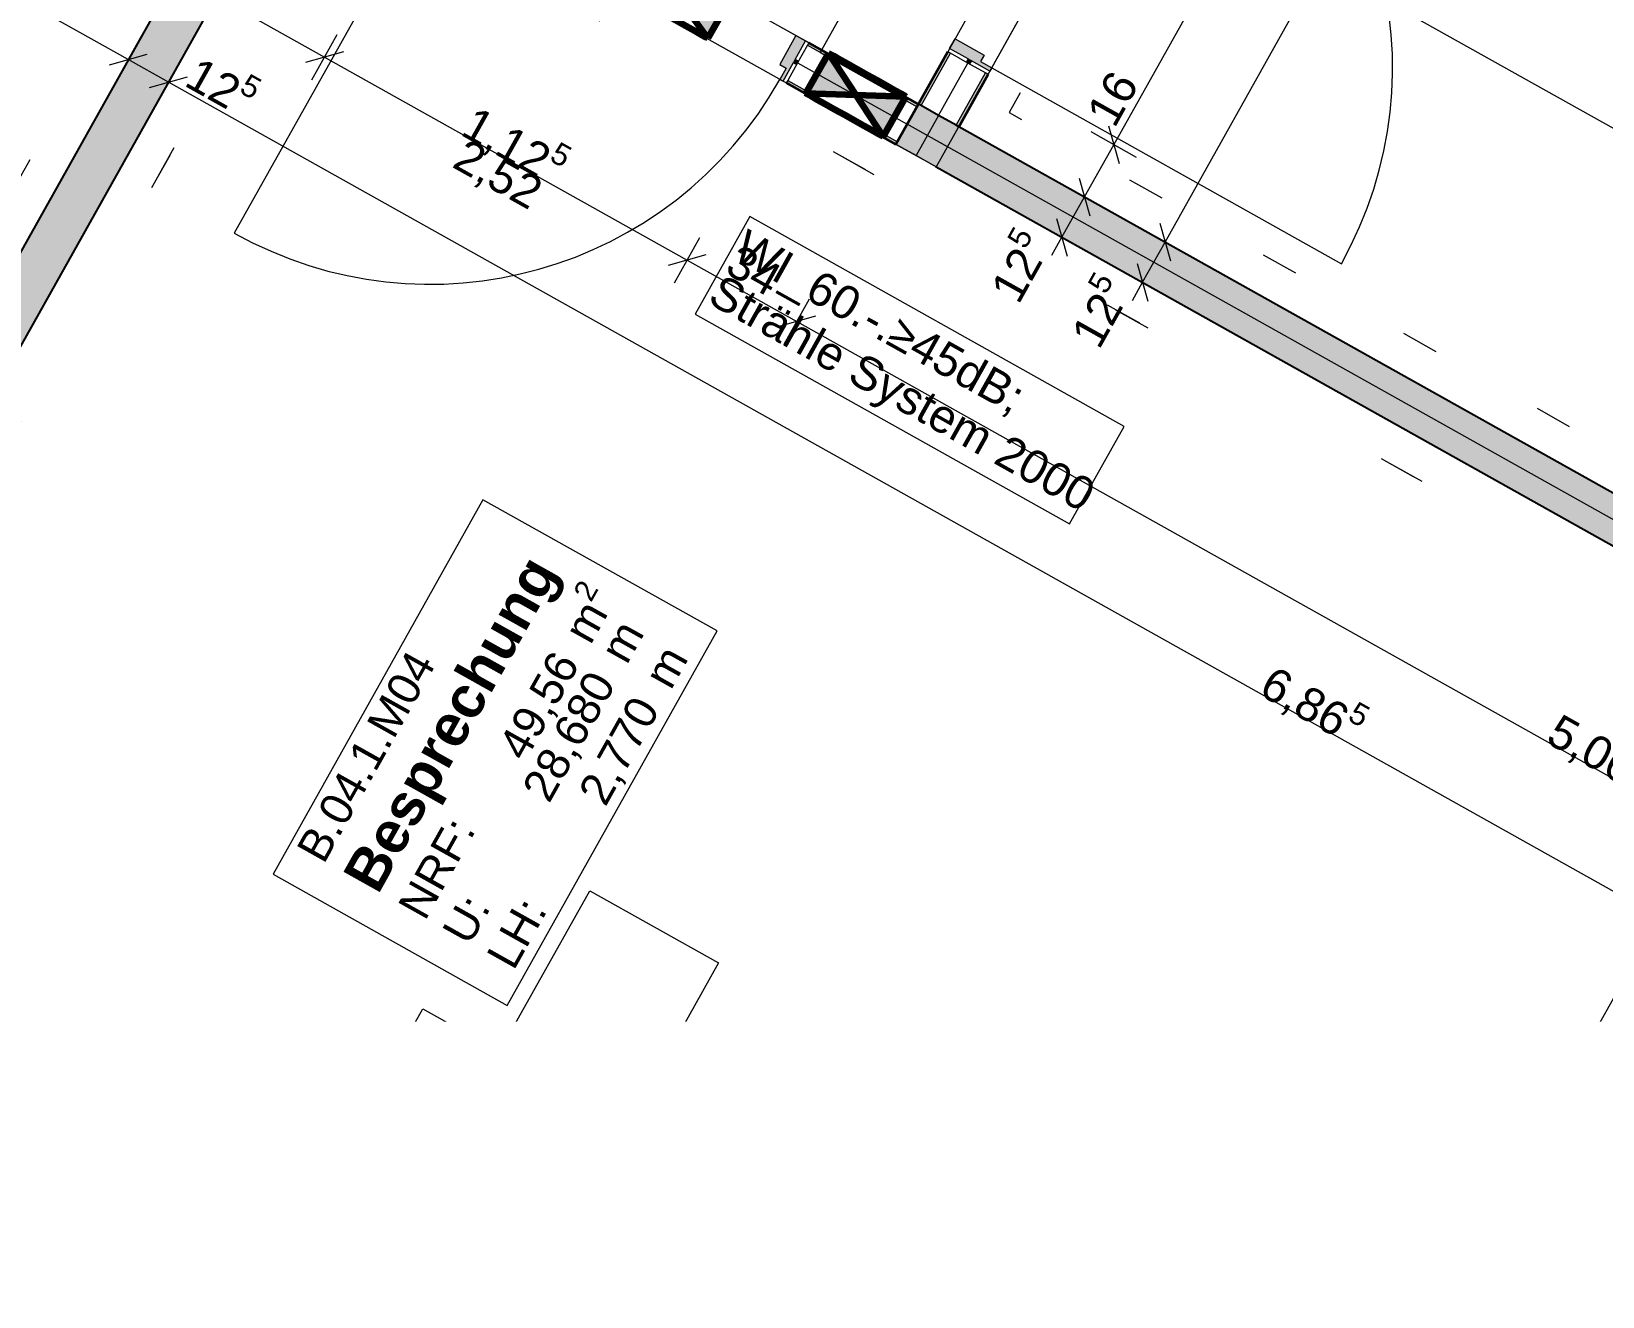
# Model space of a CAD drawing. Header units: metres. Extents: x -36 to 59, y 39 to 183.
# Drawn here: x -14.42 to -10.167, y 115.541 to 118.966 of the extents above; entities that cross this region are included whole.
import ezdxf

# ---------------------------------------------------------------- set-up
doc = ezdxf.new("R2010")
doc.units = ezdxf.units.M
doc.header["$MEASUREMENT"] = 0
for name, pattern in [('Punktlinie_ eng', [0.00075, 0, -0.00075]), ('Strichlinie-über-Schnitt', [0.0023, 0.0008, -0.0015]), ('Strichpunktlinie', [0.006703, 0.003528, -0.001764, 0, -0.001411]), ('Wipeout_Contour', [1, 0, -1])]:
    doc.linetypes.add(name, pattern=pattern)
for name, color, linetype in [('00  Raster', 7, 'Continuous'), ('10  Treppen + Rampen', 7, 'Continuous'), ('20  Decke Abhangdecke', 7, 'Continuous'), ('20  Wand Leichtbau', 7, 'Continuous'), ('40  Bemaßung 1_ 50 AUSBAU', 7, 'Continuous'), ('40 Text Ausbau 1_50', 7, 'Continuous'), ('50 NUF - Raumstempel MIETERAUSBAU', 7, 'Continuous'), ('BAE-SUD-Text', 7, 'Continuous'), ('Neubau_20  Boden Aufbauten', 7, 'Continuous'), ('Neubau_20  Decke Abhangdecke', 7, 'Continuous'), ('Neubau_20  Möbel', 7, 'Continuous'), ('Neubau_20  Wand Leichtbau', 7, 'Continuous'), ('Neubau_20 Wand Leichtbau MIETERAUSBAU', 7, 'Continuous'), ('Neubau_20 Wand Leichtbau MIETERAUSBAU_Schnittschraffur', 7, 'Continuous'), ('Neubau_20 Wand Leichtbau MIETERAUSBAU_Tür', 7, 'Continuous'), ('Neubau_50 NUF - Raumstempel MIETERAUSBAU', 7, 'Continuous')]:
    doc.layers.add(name, color=color, linetype=linetype)
doc.styles.add('ERSTELLTER_STIL_1', font='')
doc.styles.add('ERSTELLTER_STIL_2', font='')
doc.styles.get('ERSTELLTER_STIL_1').set_extended_font_data('Arial')
doc.styles.get('ERSTELLTER_STIL_2').set_extended_font_data('Arial', bold=True)

# ---------------------------------------------------------------- blocks, each defined once
blk = doc.blocks.new('*X56', base_point=(-0.1628, 98.0075))
at = {"layer": 'Neubau_20 Wand Leichtbau MIETERAUSBAU_Schnittschraffur', "linetype": 'Continuous', "lineweight": 13, "true_color": 0x000100}
blk.add_hatch(color=98, dxfattribs=at).paths.add_polyline_path([(-11.9168, 118.7123), (-11.9098, 118.7084), (-11.8304, 118.8502), (-11.8373, 118.8541)])
blk = doc.blocks.new('*X57', base_point=(-0.1628, 98.0075))
at = {"layer": 'Neubau_20 Wand Leichtbau MIETERAUSBAU_Schnittschraffur', "linetype": 'Continuous', "lineweight": 13, "true_color": 0x000100}
blk.add_hatch(color=98, dxfattribs=at).paths.add_polyline_path([(-11.9394, 118.9113), (-12.0188, 118.7695), (-12.0119, 118.7656), (-11.9324, 118.9074)])
blk = doc.blocks.new('*X65', base_point=(-0.1628, 98.0075))
at = {"layer": 'Neubau_20 Wand Leichtbau MIETERAUSBAU_Schnittschraffur', "linetype": 'Continuous', "lineweight": 13, "true_color": 0x000100}
blk.add_hatch(color=98, dxfattribs=at).paths.add_polyline_path([(-12.3727, 118.8337), (-12.3766, 118.8267), (-12.0799, 118.6605), (-12.076, 118.6675)])
blk = doc.blocks.new('*X67', base_point=(-0.1628, 98.0075))
at = {"layer": 'Neubau_20 Wand Leichtbau MIETERAUSBAU_Schnittschraffur', "linetype": 'Continuous', "lineweight": 13, "true_color": 0x000100}
blk.add_hatch(color=98, dxfattribs=at).paths.add_polyline_path([(-12.3155, 118.9358), (-12.3194, 118.9288), (-12.0227, 118.7625), (-12.0188, 118.7695)])

msp = doc.modelspace()

# ---------------------------------------------------------------- hatches: boundary and pattern name
at = {"layer": '10  Treppen + Rampen', "linetype": 'Continuous', "lineweight": 0, "ltscale": 1000, "true_color": 0x000000}
for points in [[(-12.528, 119.0566), (-12.6764, 119.0681), (-12.5891, 118.9476)], [(-12.1882, 118.7946), (-12.2623, 118.9078), (-12.3234, 118.7987)], [(-12.053, 118.7905), (-12.1882, 118.7946), (-12.1141, 118.6814)]]:
    msp.add_hatch(color=18, dxfattribs=at).paths.add_polyline_path(points)
at = {"layer": 'Neubau_20 Wand Leichtbau MIETERAUSBAU_Schnittschraffur', "linetype": 'Continuous', "lineweight": 18}
for points in [[(-16.7847, 113.9461), (-13.6503, 119.5404), (-13.6982, 119.7105), (-16.8938, 114.0072)], [(-12.0188, 118.7695), (-12.0799, 118.6605), (-12.073, 118.6566), (-12.0119, 118.7656)], [(-12.0119, 118.7656), (-12.073, 118.6566), (-12.0254, 118.6299), (-11.9643, 118.739)], [(-11.9643, 118.739), (-12.0254, 118.6299), (-11.9779, 118.6033), (-11.9168, 118.7123)], [(-11.9779, 118.6033), (-11.9709, 118.5994), (-11.9098, 118.7084), (-11.9168, 118.7123)], [(-11.9098, 118.7084), (-11.9709, 118.5994), (-7.6608, 116.1855), (-7.6303, 116.24), (-7.5997, 116.2946)]]:
    msp.add_hatch(color=9, dxfattribs=at).paths.add_polyline_path(points)
at = {"layer": 'Neubau_20 Wand Leichtbau MIETERAUSBAU_Schnittschraffur', "linetype": 'Continuous', "lineweight": 0, "true_color": 0xffffff}
for points in [[(-12.3504, 118.9553), (-12.3944, 118.8768), (-12.3769, 118.867), (-12.394, 118.8365), (-12.3853, 118.8316), (-12.3572, 118.8818), (-12.3523, 118.8905), (-12.3242, 118.9406)], [(-12.3155, 118.9358), (-12.3194, 118.9288), (-12.0227, 118.7625), (-12.0188, 118.7695)], [(-11.9199, 118.9462), (-11.9345, 118.92), (-11.8844, 118.8919), (-11.8756, 118.887), (-11.8255, 118.8589), (-11.8206, 118.8676), (-11.8511, 118.8847), (-11.8413, 118.9022)], [(-12.3523, 118.8905), (-12.3572, 118.8818), (-12.3485, 118.8769), (-12.3436, 118.8856)], [(-11.9394, 118.9113), (-12.0188, 118.7695), (-12.0119, 118.7656), (-11.9324, 118.9074)], [(-11.8844, 118.8919), (-11.8892, 118.8832), (-11.8805, 118.8783), (-11.8756, 118.887)], [(-12.3727, 118.8337), (-12.3766, 118.8267), (-12.0799, 118.6605), (-12.076, 118.6675)], [(-11.9168, 118.7123), (-11.9098, 118.7084), (-11.8304, 118.8502), (-11.8373, 118.8541)]]:
    msp.add_hatch(color=7, dxfattribs=at).paths.add_polyline_path(points)

# ---------------------------------------------------------------- linework, layer by layer
at = {"layer": '00  Raster', "color": 5, "linetype": 'Strichpunktlinie', "lineweight": 13, "ltscale": 1000}
msp.add_line((-2.9468, 113.6148), (-22.5923, 124.6222), dxfattribs=at)
at = {"layer": '20  Decke Abhangdecke', "color": 7, "linetype": 'Strichlinie-über-Schnitt', "lineweight": 13, "ltscale": 1000, "flags": 128}
msp.add_lwpolyline([(-13.5095, 119.7915), (-8.4514, 128.8191), (-6.881, 127.9392), (-8.6889, 124.7127), (-11.9392, 118.9117)], close=True, dxfattribs=at)
at = {"layer": '20  Wand Leichtbau', "color": 7, "linetype": 'Strichlinie-über-Schnitt', "lineweight": 18, "ltscale": 1000, "flags": 128}
for points in [[(-6.8241, 128.0409), (-12.0494, 118.715)], [(-11.9403, 118.6539), (-6.715, 127.9798)], [(-11.9403, 118.6539), (-12.0494, 118.715)]]:
    msp.add_lwpolyline(points, dxfattribs=at)
at = {"layer": '40  Bemaßung 1_ 50 AUSBAU', "color": 7, "linetype": 'Continuous', "lineweight": 13, "ltscale": 1000}
for p, q in [((-11.3513, 118.396), (-7.8993, 124.5569)), ((-11.4902, 118.6596), (-10.9403, 119.641)), ((-7.1788, 117.0457), (-11.4885, 119.4604)), ((-14.158, 118.8899), (-14.4851, 119.0732)), ((-13.9195, 119.0609), (-13.6267, 118.8969)), ((-14.1236, 118.9512), (-14.1924, 118.8286)), ((-13.661, 118.8356), (-13.5923, 118.9583)), ((-14.209, 118.8755), (-14.107, 118.9043)), ((-14.0489, 118.8288), (-14.158, 118.8899)), ((-14.0146, 118.8901), (-14.0833, 118.7675)), ((-13.5756, 118.9113), (-13.6777, 118.8825)), ((-13.6267, 118.8969), (-12.6451, 118.3472)), ((-14.1, 118.8144), (-13.9979, 118.8432)), ((-8.0599, 115.4731), (-14.0489, 118.8288)), ((-11.5046, 118.7106), (-11.4758, 118.6085)), ((-11.4288, 118.6252), (-11.5515, 118.694)), ((-11.5694, 118.5182), (-11.4902, 118.6596)), ((-11.508, 118.4839), (-11.6307, 118.5526)), ((-11.5838, 118.5693), (-11.555, 118.4672)), ((-11.6305, 118.4092), (-11.5694, 118.5182)), ((-11.6449, 118.4602), (-11.6161, 118.3581)), ((-12.6795, 118.2858), (-12.6108, 118.4085)), ((-11.5691, 118.3748), (-11.6918, 118.4436)), ((-11.658, 118.3601), (-11.6305, 118.4092)), ((-11.2899, 118.3617), (-11.4126, 118.4304)), ((-11.3657, 118.4471), (-11.3369, 118.345)), ((-11.4124, 118.287), (-11.3513, 118.396)), ((-12.5941, 118.3616), (-12.6962, 118.3328)), ((-12.6451, 118.3472), (-12.3484, 118.181)), ((-11.351, 118.2526), (-11.4737, 118.3214)), ((-11.4268, 118.338), (-11.398, 118.2359)), ((-11.4399, 118.2379), (-11.4124, 118.287)), ((-12.3828, 118.1197), (-12.3141, 118.2424)), ((-12.2974, 118.1954), (-12.3995, 118.1666)), ((-12.3484, 118.181), (-7.9293, 115.7061)), ((-12.7567, 111.672), (-9.6157, 117.2804))]:
    msp.add_line(p, q, dxfattribs=at)
at = {"layer": '40 Text Ausbau 1_50', "color": 7, "linetype": 'Continuous', "lineweight": 13, "ltscale": 1000}
for p, q in [((-12.4754, 118.4649), (-12.6234, 118.2007)), ((-11.4616, 117.8969), (-12.4754, 118.4649)), ((-12.6234, 118.2007), (-11.6096, 117.6327)), ((-11.6096, 117.6327), (-11.4616, 117.8969))]:
    msp.add_line(p, q, dxfattribs=at)
at = {"layer": 'BAE-SUD-Text', "color": 7, "linetype": 'Continuous', "lineweight": 100, "ltscale": 1000}
for p, q in [((-12.5891, 118.9476), (-12.7636, 119.1886)), ((-12.528, 119.0566), (-12.5891, 118.9476)), ((-12.2623, 118.9078), (-12.3234, 118.7987)), ((-12.1141, 118.6814), (-12.2623, 118.9078)), ((-12.3234, 118.7987), (-12.053, 118.7905)), ((-12.053, 118.7905), (-12.1141, 118.6814))]:
    msp.add_line(p, q, dxfattribs=at)
at = {"layer": 'BAE-SUD-Text', "color": 7, "linetype": 'Continuous', "lineweight": 100, "ltscale": 1000, "flags": 128}
for points in [[(-12.5891, 118.9476), (-12.5931, 118.9498), (-12.6049, 118.9564), (-12.6236, 118.9669), (-12.648, 118.9806), (-12.6764, 118.9965), (-12.7069, 119.0136), (-12.7374, 119.0307), (-12.7658, 119.0466), (-12.7902, 119.0602), (-12.8089, 119.0707), (-12.8207, 119.0773), (-12.8247, 119.0796)], [(-12.2623, 118.9078), (-12.2588, 118.9058), (-12.2483, 118.8999), (-12.2317, 118.8906), (-12.21, 118.8784), (-12.1848, 118.8643), (-12.1577, 118.8491), (-12.1306, 118.8339), (-12.1053, 118.8198), (-12.0836, 118.8076), (-12.067, 118.7983), (-12.0565, 118.7925), (-12.053, 118.7905)], [(-12.1141, 118.6814), (-12.1176, 118.6834), (-12.1281, 118.6893), (-12.1447, 118.6986), (-12.1664, 118.7107), (-12.1917, 118.7249), (-12.2188, 118.7401), (-12.2459, 118.7552), (-12.2711, 118.7694), (-12.2928, 118.7815), (-12.3094, 118.7909), (-12.3199, 118.7967), (-12.3234, 118.7987)]]:
    msp.add_lwpolyline(points, dxfattribs=at)
at = {"layer": 'Neubau_20  Boden Aufbauten', "color": 253, "linetype": 'Continuous', "lineweight": 18, "ltscale": 1000, "true_color": 0x9f9f9f, "flags": 128}
msp.add_lwpolyline([(-2.0813, 139.5743), (-13.3275, 119.5028), (-12.2806, 118.9162), (8.7478, 156.4465), (7.7009, 157.0331), (7.4392, 157.1797), (6.8527, 156.1329), (7.1144, 155.9862)], close=True, dxfattribs=at)
at = {"layer": 'Neubau_20  Boden Aufbauten', "color": 7, "linetype": 'Continuous', "lineweight": 13, "ltscale": 1000, "flags": 128}
for points in [[(-8.4398, 124.9015), (-11.9709, 118.5994), (-13.7593, 119.6014), (-13.6982, 119.7105), (-13.3275, 119.5028), (-8.096, 128.8395)], [(-8.7945, 125.1379), (-12.2845, 118.9092), (-12.0228, 118.7625), (-8.5488, 124.9626)]]:
    msp.add_lwpolyline(points, dxfattribs=at)
at = {"layer": 'Neubau_20  Decke Abhangdecke', "color": 7, "linetype": 'Punktlinie_ eng', "lineweight": 13, "ltscale": 1000, "flags": 128}
for points in [[(-8.507, 124.7815), (-11.9098, 118.7084), (-7.6128, 116.3019), (-7.5387, 116.4341), (-7.1636, 116.2239), (-4.7342, 120.5597), (-5.1093, 120.7699), (-4.8992, 121.145), (-4.524, 120.9348), (-3.786, 122.2521), (-8.4581, 124.8688)], [(-7.6516, 116.4372), (-11.7737, 118.7468), (-8.4198, 124.7327), (-4.2977, 122.4231)], [(-8.4198, 124.7327), (-11.7737, 118.7468), (-7.6516, 116.4372), (-4.2977, 122.4231)], [(-20.6835, 116.2452), (-20.7323, 116.158), (-20.6451, 116.1091), (-16.8938, 114.0072), (-16.8449, 114.0945), (-12.5312, 121.7933), (-12.4823, 121.8806), (-12.5696, 121.9294), (-16.2336, 123.9824), (-16.3209, 124.0313)], [(-16.2825, 123.8952), (-20.5962, 116.1963), (-16.9321, 114.1433), (-13.97, 119.43), (-14.4847, 119.7184), (-14.1767, 120.268), (-13.662, 119.9796), (-12.6184, 121.8422)], [(-16.9321, 114.1433), (-20.5962, 116.1963), (-16.2825, 123.8952), (-12.6184, 121.8422), (-13.662, 119.9796), (-14.1767, 120.268), (-14.4847, 119.7184), (-13.97, 119.43)], [(-13.5095, 119.7915), (-13.5892, 119.6494), (-12.0188, 118.7695), (-11.9392, 118.9117)], [(-13.6503, 119.5403), (-16.7847, 113.9461), (-15.1708, 113.0418), (-10.896, 110.6467), (-10.4337, 110.3876), (-7.3738, 115.8488), (-7.7489, 116.059), (-7.6739, 116.1928), (-11.9709, 118.5994), (-12.0799, 118.6605)], [(-16.6486, 113.9845), (-10.8472, 110.7339), (-7.8105, 116.1537), (-13.6119, 119.4042)], [(-10.8472, 110.7339), (-16.6486, 113.9845), (-13.6119, 119.4042), (-7.8105, 116.1537)]]:
    msp.add_lwpolyline(points, close=True, dxfattribs=at)
at = {"layer": 'Neubau_20  Möbel', "color": 7, "linetype": 'Continuous', "lineweight": 13, "ltscale": 1000, "flags": 128}
for points in [[(-12.7897, 116.0341), (-13.1386, 116.2297), (-12.9088, 116.6397), (-12.5598, 116.4441)], [(-14.045, 115.0984), (-13.3604, 116.3196), (-10.3074, 114.6082), (-10.9919, 113.387)], [(-12.0264, 115.6062), (-12.3753, 115.8018), (-12.1455, 116.2118), (-11.7966, 116.0162)], [(-11.2631, 115.1784), (-11.612, 115.374), (-11.3822, 115.784), (-11.0333, 115.5884)]]:
    msp.add_lwpolyline(points, close=True, dxfattribs=at)
at = {"layer": 'Neubau_20  Wand Leichtbau', "color": 7, "linetype": 'Strichlinie-über-Schnitt', "lineweight": 18, "ltscale": 1000, "flags": 128}
for points in [[(-11.9643, 118.739), (-13.5892, 119.6494)], [(-13.6503, 119.5403), (-12.0254, 118.6299)], [(-11.9643, 118.739), (-12.0254, 118.6299)]]:
    msp.add_lwpolyline(points, dxfattribs=at)
at = {"layer": 'Neubau_20 Wand Leichtbau MIETERAUSBAU', "color": 7, "linetype": 'Continuous', "lineweight": 13, "ltscale": 1000}
for p, q in [((-12.3194, 118.9288), (-12.346, 118.8812)), ((-12.3155, 118.9358), (-12.3194, 118.9288)), ((-12.3194, 118.9288), (-12.0227, 118.7625)), ((-12.346, 118.8812), (-12.3727, 118.8337)), ((-12.346, 118.8812), (-12.0494, 118.715)), ((-12.0119, 118.7656), (-11.9324, 118.9074)), ((-11.9643, 118.739), (-11.8849, 118.8807)), ((-11.9324, 118.9074), (-11.9394, 118.9113)), ((-11.8849, 118.8807), (-11.9324, 118.9074)), ((-11.8373, 118.8541), (-11.8849, 118.8807)), ((-12.3727, 118.8337), (-12.3766, 118.8267)), ((-12.3727, 118.8337), (-12.076, 118.6675)), ((-11.9168, 118.7123), (-11.8373, 118.8541)), ((-11.8304, 118.8502), (-11.8373, 118.8541))]:
    msp.add_line(p, q, dxfattribs=at)
at = {"layer": 'Neubau_20 Wand Leichtbau MIETERAUSBAU', "color": 7, "linetype": 'Continuous', "lineweight": 35, "ltscale": 1000}
msp.add_line((-12.0188, 118.7695), (-12.0799, 118.6605), dxfattribs=at)
at = {"layer": 'Neubau_20 Wand Leichtbau MIETERAUSBAU', "color": 7, "linetype": 'Continuous', "lineweight": 25, "ltscale": 1000}
for p, q in [((-12.0119, 118.7656), (-12.0188, 118.7695)), ((-12.0119, 118.7656), (-12.0188, 118.7695)), ((-11.9643, 118.739), (-12.0119, 118.7656)), ((-11.9643, 118.739), (-12.0119, 118.7656)), ((-11.9168, 118.7123), (-11.9643, 118.739)), ((-11.9168, 118.7123), (-11.9643, 118.739)), ((-11.9098, 118.7084), (-11.9168, 118.7123)), ((-11.9098, 118.7084), (-11.9168, 118.7123))]:
    msp.add_line(p, q, dxfattribs=at)
at = {"layer": 'Neubau_20 Wand Leichtbau MIETERAUSBAU', "color": 7, "linetype": 'Continuous', "lineweight": 25, "ltscale": 1000, "flags": 128}
for points in [[(-13.6982, 119.7105), (-16.8938, 114.0072)], [(-16.7847, 113.9461), (-13.6503, 119.5404)], [(-7.5997, 116.2946), (-11.9098, 118.7084)], [(-11.9709, 118.5994), (-7.6608, 116.1855)]]:
    msp.add_lwpolyline(points, dxfattribs=at)
at = {"layer": 'Neubau_20 Wand Leichtbau MIETERAUSBAU', "color": 7, "linetype": 'Continuous', "lineweight": 35, "ltscale": 1000, "flags": 128}
for points in [[(-12.0188, 118.7695), (-12.3155, 118.9358)], [(-11.9394, 118.9113), (-12.0799, 118.6605)], [(-11.9098, 118.7084), (-11.8304, 118.8502)], [(-12.3766, 118.8267), (-12.0799, 118.6605)]]:
    msp.add_lwpolyline(points, dxfattribs=at)
at = {"layer": 'Neubau_20 Wand Leichtbau MIETERAUSBAU', "color": 7, "linetype": 'Continuous', "lineweight": 13, "ltscale": 1000, "flags": 128}
for points in [[(-12.0494, 118.715), (-12.0227, 118.7625)], [(-12.0227, 118.7625), (-12.0188, 118.7695)], [(-12.076, 118.6675), (-12.0494, 118.715)], [(-12.0799, 118.6605), (-12.076, 118.6675)], [(-12.073, 118.6566), (-12.0799, 118.6605)], [(-12.0254, 118.6299), (-12.073, 118.6566)], [(-11.9779, 118.6033), (-12.0254, 118.6299)], [(-11.9709, 118.5994), (-11.9779, 118.6033)]]:
    msp.add_lwpolyline(points, dxfattribs=at)
at = {"layer": 'Neubau_20 Wand Leichtbau MIETERAUSBAU', "color": 7, "linetype": 'Continuous', "lineweight": 25, "ltscale": 1000}
msp.add_point((-11.9709, 118.5994), dxfattribs=at)
msp.add_point((-11.9709, 118.5994), dxfattribs=at)
at = {"layer": 'Neubau_20 Wand Leichtbau MIETERAUSBAU_Tür', "color": 7, "linetype": 'Continuous', "lineweight": 18, "ltscale": 1000}
for p, q in [((-13.3406, 119.3668), (-13.8709, 118.4203)), ((-12.3504, 118.9553), (-12.3944, 118.8768)), ((-12.3523, 118.8905), (-12.3242, 118.9406)), ((-12.3242, 118.9406), (-12.3504, 118.9553)), ((-11.9345, 118.92), (-11.9199, 118.9462)), ((-11.8844, 118.8919), (-11.9345, 118.92)), ((-11.9199, 118.9462), (-11.8413, 118.9022)), ((-12.3944, 118.8768), (-12.3769, 118.867)), ((-12.3853, 118.8316), (-12.3572, 118.8818)), ((-12.3523, 118.8905), (-12.3572, 118.8818)), ((-12.3436, 118.8856), (-12.3572, 118.8818)), ((-12.3572, 118.8818), (-12.3485, 118.8769)), ((-12.3436, 118.8856), (-12.3523, 118.8905)), ((-12.3485, 118.8769), (-12.3523, 118.8905)), ((-12.3485, 118.8769), (-12.3436, 118.8856)), ((-11.8892, 118.8832), (-11.8844, 118.8919)), ((-11.8892, 118.8832), (-11.8756, 118.887)), ((-11.8805, 118.8783), (-11.8892, 118.8832)), ((-11.8844, 118.8919), (-11.8756, 118.887)), ((-11.8805, 118.8783), (-11.8844, 118.8919)), ((-11.8756, 118.887), (-11.8805, 118.8783)), ((-11.8255, 118.8589), (-11.8756, 118.887)), ((-11.8413, 118.9022), (-11.8511, 118.8847)), ((-11.8511, 118.8847), (-11.8206, 118.8676)), ((-12.3769, 118.867), (-12.394, 118.8365)), ((-12.394, 118.8365), (-12.3853, 118.8316)), ((-11.8206, 118.8676), (-11.8255, 118.8589)), ((-11.8206, 118.8676), (-10.874, 118.3373))]:
    msp.add_line(p, q, dxfattribs=at)
at = {"layer": 'Neubau_20 Wand Leichtbau MIETERAUSBAU_Tür', "color": 7, "linetype": 'Continuous', "lineweight": 13, "ltscale": 1000}
for p, q in [((-12.3194, 118.9288), (-12.346, 118.8812)), ((-12.3194, 118.9288), (-12.346, 118.8812)), ((-12.3155, 118.9358), (-12.3194, 118.9288)), ((-12.3155, 118.9358), (-12.3194, 118.9288)), ((-12.346, 118.8812), (-12.3727, 118.8337)), ((-12.346, 118.8812), (-12.3727, 118.8337)), ((-11.9324, 118.9074), (-11.9394, 118.9113)), ((-11.9324, 118.9074), (-11.9394, 118.9113)), ((-11.8849, 118.8807), (-11.9324, 118.9074)), ((-11.8849, 118.8807), (-11.9324, 118.9074)), ((-11.8373, 118.8541), (-11.8849, 118.8807)), ((-11.8373, 118.8541), (-11.8849, 118.8807)), ((-12.3727, 118.8337), (-12.3766, 118.8267)), ((-12.3727, 118.8337), (-12.3766, 118.8267)), ((-11.8304, 118.8502), (-11.8373, 118.8541)), ((-11.8304, 118.8502), (-11.8373, 118.8541))]:
    msp.add_line(p, q, dxfattribs=at)
for centre, start, end in [((-11.8206, 118.8676), 330.738, 60.738), ((-13.3406, 119.3668), 240.7372, 330.7372)]:
    msp.add_arc(centre, 1.085, start, end, dxfattribs=at)
at = {"layer": 'Neubau_50 NUF - Raumstempel MIETERAUSBAU', "color": 7, "linetype": 'Continuous', "lineweight": 13, "ltscale": 1000}
for p, q in [((-13.1979, 117.6983), (-13.766, 116.6845)), ((-12.5639, 117.3431), (-13.1979, 117.6983)), ((-13.1319, 116.3292), (-12.5639, 117.3431)), ((-13.766, 116.6845), (-13.1319, 116.3292))]:
    msp.add_line(p, q, dxfattribs=at)

# ---------------------------------------------------------------- block references
at = {"layer": '10  Treppen + Rampen', "color": 7, "linetype": 'Continuous', "lineweight": 13, "ltscale": 1000}
for name in ['*X67', '*X57', '*X65', '*X56']:
    msp.add_blockref(name, (-0.1628, 98.0075), dxfattribs=at)

# ---------------------------------------------------------------- texts
at = {"layer": '40  Bemaßung 1_ 50 AUSBAU', "color": 7, "linetype": 'Continuous', "lineweight": 13, "char_height": 0.09, "attachment_point": 7, "style": 'ERSTELLTER_STIL_1'}
for s, insert, rotation in [('\\A1;{\\pql;\\fArial|b0|i0|c0|p38;12\\fArial|b0|i0|c0|p38;\\A1{\\H.66x;\\S5^  ;}}', (-14.023, 118.7984), 330.738), ('\\A1;{\\pql;\\fArial|b0|i0|c0|p38;1,12\\fArial|b0|i0|c0|p38;\\A1{\\H.66x;\\S5^  ;}}', (-13.2748, 118.6651), 330.7488), ('\\A1;{\\pql;\\fArial|b0|i0|c0|p38;12\\fArial|b0|i0|c0|p38;\\A1{\\H.66x;\\S5^  ;}}', (-11.7255, 118.2112), 60.738), ('\\A1;{\\pql;\\fArial|b0|i0|c0|p38;12\\fArial|b0|i0|c0|p38;\\A1{\\H.66x;\\S5^  ;}}', (-11.5074, 118.089), 60.738), ('\\A1;{\\pql;\\fArial|b0|i0|c0|p38;6,86\\fArial|b0|i0|c0|p38;\\A1{\\H.66x;\\S5^  ;}}', (-11.1141, 117.1497), 330.738), ('\\A1;{\\pql;\\fArial|b0|i0|c0|p38;5,06\\fArial|b0|i0|c0|p38;\\A1{\\H.66x;\\S5^  ;}}', (-10.3374, 117.02), 330.7488)]:
    msp.add_mtext(s, dxfattribs=dict(at, insert=insert, rotation=rotation))
for s, insert, width, rotation in [('\\A1;{\\pql;\\fArial|b0|i0|c0|p38;16}', (-11.4875, 118.7011), 0.136595, 60.738), ('\\A1;{\\pql;\\fArial|b0|i0|c0|p38;2,52}', (-13.2931, 118.5863), 0.239452, 330.7488), ('\\A1;{\\pql;\\fArial|b0|i0|c0|p38;34}', (-12.5476, 118.3132), 0.136595, 330.7488)]:
    msp.add_mtext(s, dxfattribs=dict(at, insert=insert, width=width, rotation=rotation))
at = {"layer": '40 Text Ausbau 1_50', "color": 7, "linetype": 'Continuous', "lineweight": 13, "insert": (-12.4816, 118.4334), "char_height": 0.09, "attachment_point": 1, "rotation": 330.7372, "line_spacing_factor": 0.928375, "style": 'ERSTELLTER_STIL_1'}
msp.add_mtext('\\A1;{\\pql;\\fArial|b0|i0|c0|p38;WI_60.-.≥45dB\\fArial|b0|i0|c0|p38;; \\P\\pql;\\fArial|b0|i0|c0|p38;Strähle System 2000}', dxfattribs=at)
at = {"layer": '50 NUF - Raumstempel MIETERAUSBAU', "color": 7, "linetype": 'Continuous', "lineweight": 18, "attachment_point": 1, "rotation": 60.738}
for s, insert, char_height, style in [('\\A1;{\\pqj;\\pt0;\\fArial|b1|i0|c0|p38;Besprechung}', (-13.5804, 116.6818), 0.1125, 'ERSTELLTER_STIL_2'), ('\\A1;{\\pql;\\pt0,0.1;\\fArial|b0|i0|c0|p38;49,56\\fArial|b0|i0|c0|p38;\\A1{\\H.66x;\\S^  ;}\\fArial|b0|i0|c0|p38; m\\fArial|b0|i0|c0|p38;\\A1{\\H.66x;\\S2^  ;}}', (-13.1825, 117.042), 0.0875, 'ERSTELLTER_STIL_1'), ('\\A1;{\\pql;\\pt0,0.1;\\fArial|b0|i0|c0|p38;28,680\\fArial|b0|i0|c0|p38;\\A1{\\H.66x;\\S^  ;}\\fArial|b0|i0|c0|p38; m\\fArial|b0|i0|c0|p38;\\A1{\\H.66x;\\S^  ;}}', (-13.0952, 116.9165), 0.0875, 'ERSTELLTER_STIL_1'), ('\\A1;{\\pql;\\pt0;\\fArial|b0|i0|c0|p38;B.04.1.M04}', (-13.7053, 116.7518), 0.0875, 'ERSTELLTER_STIL_1'), ('\\A1;{\\pql;\\pt0,0.1;\\fArial|b0|i0|c0|p38;2,770\\fArial|b0|i0|c0|p38;\\A1{\\H.66x;\\S^  ;}\\fArial|b0|i0|c0|p38; m\\fArial|b0|i0|c0|p38;\\A1{\\H.66x;\\S^  ;}}', (-12.9428, 116.9072), 0.0875, 'ERSTELLTER_STIL_1'), ('\\A1;{\\pqj;\\pt0;\\fArial|b0|i0|c0|p38;NRF: }', (-13.4311, 116.5982), 0.0875, 'ERSTELLTER_STIL_1'), ('\\A1;{\\pqj;\\pt0;\\fArial|b0|i0|c0|p38;U: }', (-13.3112, 116.531), 0.0875, 'ERSTELLTER_STIL_1'), ('\\A1;{\\pqj;\\pt0;\\fArial|b0|i0|c0|p38;LH: }', (-13.1912, 116.4637), 0.0875, 'ERSTELLTER_STIL_1')]:
    msp.add_mtext(s, dxfattribs=dict(at, insert=insert, char_height=char_height, style=style))

# ---------------------------------------------------------------- next in the draw order: wipeouts: each hides what was drawn before it
at = {"color": 254, "linetype": 'Wipeout_Contour', "lineweight": 0, "ltscale": 409.079141}
msp.add_wipeout([(-35.8855, 81.5403), (-5.6892, 81.5403), (-5.6892, 116.2851), (-35.8855, 116.2851)], dxfattribs=at)

doc.saveas('drawing.dxf')
